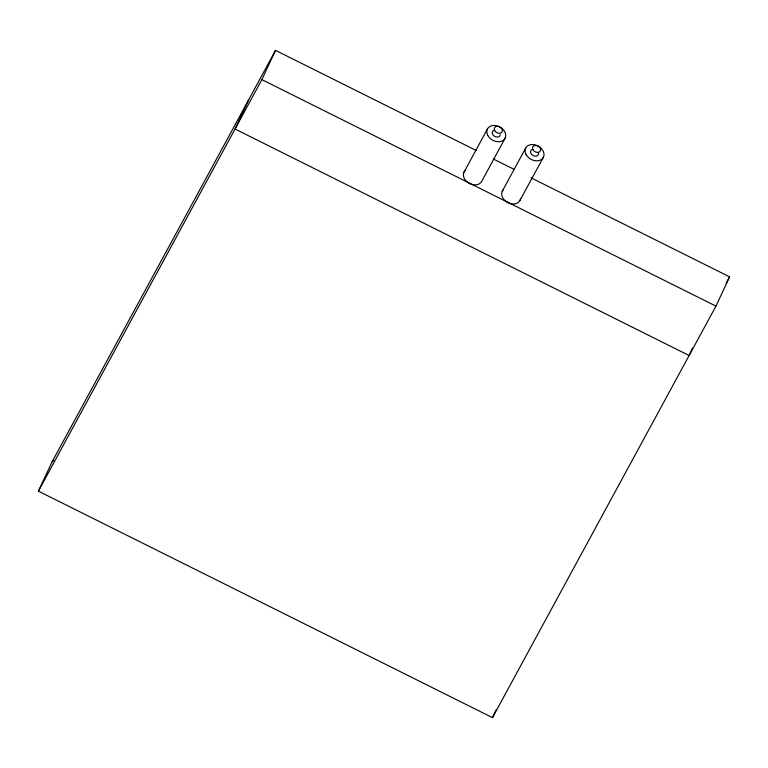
<?xml version="1.0" encoding="UTF-8"?>
<svg xmlns="http://www.w3.org/2000/svg" width="768" height="768" viewBox="0 0 768 768"><rect width="100%" height="100%" fill="white"/><g stroke="black" fill="none" stroke-linecap="round" stroke-linejoin="round"><path stroke-width="1.15" d="M531.005 177.802L729.6 276.854L715.958 306.115L492.49 717.638L38.4 491.146L52.042 461.885L275.51 50.362L476.256 150.49M248.688 99.763L235.046 129.024L689.126 355.517L692.669 347.933M38.4 491.146L261.869 79.622L275.51 50.362M492.49 717.638L496.022 710.054M463.93 172.282L487.344 129.149M505.2 138.058L481.786 181.19A9.984 7.526 28.5 0 1 468.528 182.918A9.984 7.526 28.5 0 1 465.053 170.659M502.195 191.366L525.61 148.234M520.051 200.275L543.466 157.142M726.173 283.162L729.6 276.854M52.042 461.885L53.731 460.272M493.43 159.053L513.83 169.229M261.869 79.622L715.958 306.115M520.57 198.355A9.984 7.526 28.5 0 1 507.936 202.646A9.984 7.526 28.5 0 1 503.318 189.754M500.314 134.688A4.262 3.216 28.5 0 1 494.429 136.243A4.262 3.216 28.5 0 1 493.651 130.502M538.522 152.88A4.262 3.216 28.5 0 1 533.184 155.606A4.262 3.216 28.5 0 1 531.917 149.587M487.709 135.283A9.984 7.526 28.5 0 0 504.077 139.67A9.984 7.526 28.5 0 0 497.04 125.856A9.984 7.526 28.5 0 0 487.709 135.283M494.669 130.541A4.262 3.216 28.5 0 0 501.658 132.422A4.262 3.216 28.5 0 0 498.653 126.518A4.262 3.216 28.5 0 0 494.669 130.541M532.934 149.635A4.262 3.216 28.5 0 0 539.923 151.507A4.262 3.216 28.5 0 0 536.918 145.603A4.262 3.216 28.5 0 0 532.934 149.635M525.974 154.368A9.984 7.526 28.5 0 0 542.342 158.765A9.984 7.526 28.5 0 0 535.306 144.941A9.984 7.526 28.5 0 0 525.974 154.368"/></g></svg>
